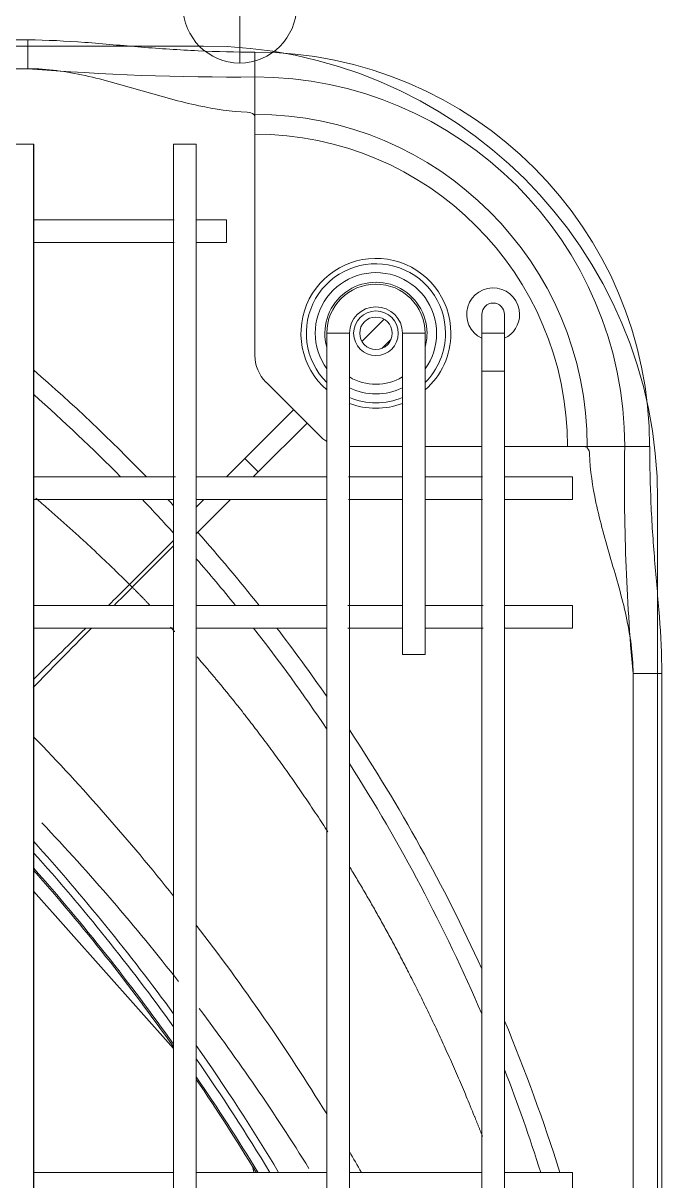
# Model space of a CAD drawing. Header units: millimetres. Extents: x 147619 to 200208, y -27981 to 8299.
# Drawn here: x 167259.2 to 167343.6, y -360.6 to -207.5 of the extents above; entities that cross this region are included whole.
import ezdxf

# ---------------------------------------------------------------- set-up
doc = ezdxf.new("R2010")
doc.units = ezdxf.units.MM
for name, color, linetype, lineweight in [('G-IMPT', 7, 'Continuous', 5), ('M-EQPM', 7, 'Continuous', 5), ('M-EQPM-3', 7, 'Continuous', 80)]:
    doc.layers.add(name, color=color, linetype=linetype, lineweight=lineweight)
doc.layers.add('G-IMPT-1', color=5, linetype='Continuous', lineweight=5, true_color=0x0000ff)
doc.layers.add('G-IMPT-2', color=7, linetype='Continuous', lineweight=5, true_color=0x666666)

# ---------------------------------------------------------------- blocks, each defined once
blk = doc.blocks.new('RUXYQ14BA - top_dwg-2991071-10-003 三层空调通风平面图')
at = {"layer": 'G-IMPT'}
for p, q in [((1303.1, 223.41), (893.27, 223.41)), ((1322.35, 203.41), (1303.85, 203.41)), ((1303.85, 200.42), (1322.35, 200.42)), ((1347.24, 187.33), (1350.18, 190.27)), ((1342.59, 188.42), (1342.59, -336.37)), ((1345.59, -336.37), (1345.59, 188.42)), ((1351.09, 187.65), (1349.86, 186.41)), ((1334.56, 181.96), (1341.63, 174.89)), ((1331.77, 171.86), (1338.21, 178.3)), ((1345.59, 173.43), (1352.59, 173.43)), ((1355.58, 173.43), (1363.08, 173.43)), ((1322.35, 169.43), (1303.85, 169.43)), ((1342.59, 169.43), (1325.35, 169.43)), ((1352.59, 169.43), (1345.59, 169.43)), ((1363.08, 169.43), (1355.58, 169.43)), ((1303.85, 166.43), (1322.35, 166.43)), ((1325.35, 165.44), (1326.34, 166.43)), ((1329.87, 166.43), (1325.35, 161.9)), ((1325.35, 166.43), (1342.59, 166.43)), ((1345.59, 166.43), (1352.59, 166.43)), ((1355.58, 166.43), (1363.08, 166.43)), ((1322.35, 152.43), (1303.85, 152.43)), ((1342.59, 152.43), (1325.35, 152.43)), ((1352.59, 152.43), (1345.59, 152.43)), ((1363.08, 152.43), (1355.58, 152.43)), ((1303.85, 149.44), (1322.35, 149.44)), ((1325.35, 149.44), (1342.59, 149.44)), ((1345.59, 149.44), (1352.59, 149.44)), ((1355.58, 149.44), (1363.08, 149.44)), ((1383.07, -291.39), (1383.07, 143.44)), ((1322.35, 77.46), (1303.85, 77.46)), ((1342.59, 77.46), (1325.35, 77.46)), ((1363.08, 77.46), (1345.59, 77.46))]:
    blk.add_line(p, q, dxfattribs=at)
at = {"layer": 'G-IMPT', "flags": 128}
for points in [[(1333.09, 216.98), (1333.09, 214.75), (1333.09, 185.49)], [(1325.35, 200.42), (1329.34, 200.42), (1329.34, 203.41), (1325.35, 203.41)], [(1363.08, 190.92), (1363.08, 188.42), (1363.08, -336.37), (1363.08, -338.87)], [(1366.08, -338.87), (1366.08, -336.37), (1366.08, 188.42), (1366.08, 190.92)], [(1352.59, 188.42), (1352.59, 145.94), (1355.58, 145.94), (1355.58, 188.42)], [(1339.98, 176.54), (1333.54, 170.1), (1332.87, 169.43)], [(1366.08, 173.43), (1374.42, 173.43), (1376.65, 173.43)], [(1329.34, 169.43), (1331.77, 171.86), (1333.54, 170.1)], [(1366.08, 166.43), (1375.08, 166.43), (1375.08, 169.43), (1366.08, 169.43)], [(1366.08, 149.44), (1375.08, 149.44), (1375.08, 152.43), (1366.08, 152.43)], [(1366.08, 74.47), (1375.08, 74.47), (1375.08, 77.46), (1366.08, 77.46)]]:
    blk.add_lwpolyline(points, dxfattribs=at)
for points in [[(1303.85, 213.41), (1300.86, 213.41), (1300.86, -361.36), (1303.85, -361.36)], [(1325.35, 213.41), (1322.35, 213.41), (1322.35, -361.36), (1325.35, -361.36)]]:
    blk.add_lwpolyline(points, close=True, dxfattribs=at)
at = {"layer": 'G-IMPT'}
blk.add_circle((1349.09, 188.42), 2.15, dxfattribs=at)
for centre, radius, start, end in [((1331.09, 231.66), 7.5, 180, 360), ((1332.11, 216.33), 1.32, 50.1889, 90.8077), ((1332.6, 217.01), 0.489, 357.0216, 43.5686), ((1349.09, 188.42), 6.5, 0, 180), ((1364.58, 190.92), 3.5, 0, 244.6231), ((1349.09, 188.42), 3.5, 0, 180), ((1364.58, 190.92), 1.5, 0, 180), ((1364.58, 190.92), 3.5, 295.3769, 0), ((1338.09, 185.49), 5, 180, 225.0001), ((1151.71, 8.17), 232.18, 43.9904, 49.0591), ((1151.71, 8.32), 229.63, 44.5532, 48.5048), ((1345.16, 178.42), 5, 225.0001, 239.0549), ((1376.68, 172.94), 0.491, 46.521, 92.8887), ((1376, 172.44), 1.33, 359.227, 39.7764), ((1151.71, 8.32), 229.63, 42.0049, 43.5124), ((1151.71, 8.17), 232.18, 42.699, 42.9706), ((1151.85, 8.03), 232.17, 38.4619, 41.5745), ((1152.01, 8.03), 229.61, 38.9712, 40.981), ((1152.01, 8.03), 229.61, 33.8988, 38.0151), ((1151.85, 8.03), 232.17, 34.7604, 37.5228), ((1093.23, -68.44), 292.88, 38.5308, 44.017), ((1151.85, 8.03), 232.17, 24.5216, 33.4404), ((1152.01, 8.03), 229.61, 23.1804, 32.5327), ((1093.23, -68.44), 281.09, 35.4026, 41.4692), ((1093.23, -68.44), 280.89, 35.3452, 41.423), ((1093.23, -68.44), 292.88, 31.6372, 37.5791), ((1151.85, 8.03), 232.17, 17.4027, 22.6728), ((1152.01, 8.03), 229.61, 17.603, 21.1989), ((1093.23, -68.44), 281.09, 31.2709, 34.3334), ((1093.23, -68.44), 280.89, 31.2957, 34.2736), ((1093.23, -68.44), 292.88, 29.8796, 30.5004)]:
    blk.add_arc(centre, radius, start, end, dxfattribs=at)
for points, knots in [([(1303.1, 223.41), (1305.63, 223.41), (1308.15, 223.04), (1313.18, 221.94), (1315.69, 221.21), (1320.7, 219.75), (1323.19, 219.04), (1327.83, 218.05), (1329.96, 217.73), (1332.09, 217.65)], [0, 0, 0, 0, 0.258763, 0.258763, 0.517526, 0.517526, 0.776289, 0.776289, 1, 1, 1, 1]), ([(1377.32, 172.43), (1377.4, 170.3), (1377.71, 168.16), (1378.7, 163.53), (1379.42, 161.03), (1380.87, 156.02), (1381.61, 153.51), (1382.71, 148.48), (1383.07, 145.96), (1383.07, 143.44)], [0, 0, 0, 0, 0.223711, 0.223711, 0.482474, 0.482474, 0.741237, 0.741237, 1, 1, 1, 1])]:
    blk.add_open_spline(points, degree=3, knots=knots, dxfattribs=at)
at = {"layer": 'G-IMPT-1'}
blk.add_line((1331.09, 224.16), (1331.09, 246.65), dxfattribs=at)
at = {"layer": 'G-IMPT-2'}
for p, q in [((1342.59, 188.42), (1345.59, 188.42)), ((1355.58, 188.42), (1352.59, 188.42)), ((1363.08, 188.42), (1366.08, 188.42)), ((1322.35, 93.86), (1303.85, 114.63))]:
    blk.add_line(p, q, dxfattribs=at)
at = {"layer": 'G-IMPT-2', "flags": 128}
for points in [[(893.27, 223.41), (893.27, 227.21), (1303.1, 227.21), (1303.1, 223.41)], [(1333.09, 225.6), (1333.09, 222.31), (1333.09, 217.64), (1333.09, 217.35), (1333.09, 216.98)], [(1376.65, 173.43), (1377.01, 173.43), (1377.3, 173.43), (1381.98, 173.43), (1385.27, 173.43)], [(1322.35, 160.3), (1316.89, 154.84), (1316.51, 155.21), (1322.35, 161.04)], [(1383.07, 143.44), (1386.87, 143.44), (1386.87, -291.39), (1383.07, -291.39)]]:
    blk.add_lwpolyline(points, dxfattribs=at)
at = {"layer": 'G-IMPT-2'}
blk.add_circle((1349.09, 188.42), 2.95, dxfattribs=at)
for centre, radius, start, end in [((1333.09, 173.43), 52.17, 0, 90), ((1330.57, 564.02), 341.72, 265.3893, 270.4224), ((1333.09, 173.43), 48.88, 0, 90), ((1333.09, 239.32), 21.97, 269.6506, 270), ((1333.09, 173.43), 43.92, 0, 90), ((1333.09, 173.43), 41.32, 0, 90), ((1349.09, 188.42), 9.91, 0, 229.033), ((1349.09, 188.42), 9.2, 0, 225.0915), ((1349.09, 188.42), 8.02, 0, 215.9289), ((1349.09, 188.42), 6.75, 0, 195.7757), ((1349.09, 188.42), 9.2, 314.9085, 0), ((1349.09, 188.42), 9.91, 310.967, 0), ((1349.09, 188.42), 6.75, 344.2243, 0), ((1349.09, 188.42), 8.02, 324.0711, 0), ((1349.09, 188.42), 6.75, 238.7898, 301.2102), ((1349.09, 188.42), 8.02, 244.15, 295.85), ((1349.09, 188.42), 9.2, 247.6576, 292.3424), ((1349.09, 188.42), 9.91, 249.3273, 290.6727), ((1398.98, 173.43), 21.97, 180, 180.3494), ((1665, 168.76), 283.07, 179.0557, 185.1325), ((1093.23, -68.44), 283.44, 36.0662, 42.0043), ((1093.23, -68.44), 282.44, 35.7868, 41.7787), ((1093.23, -68.44), 283.44, 30.9826, 35.0234), ((1093.23, -68.44), 282.44, 31.1044, 34.733), ((1305.51, 69.94), 28.49, 15.3204, 17.0774)]:
    blk.add_arc(centre, radius, start, end, dxfattribs=at)
for centre, major_axis, start_param, end_param in [((1316.51, 156.39), (22.55, 22.69), 4.562452, 4.6861), ((1318.08, 154.84), (22.69, 22.56), 1.597086, 1.704486), ((1318.08, 154.84), (22.69, 22.56), 1.84011, 2.225391), ((1316.51, 156.39), (22.55, 22.69), 4.088391, 4.425381)]:
    blk.add_ellipse(centre, major_axis=major_axis, ratio=0.026137, start_param=start_param, end_param=end_param, dxfattribs=at)
for points, degree, knots in [([(1303.1, 227.21), (1305.61, 227.21), (1308.11, 227.07), (1313.1, 226.7), (1315.6, 226.46), (1320.59, 226.06), (1323.08, 225.89), (1328.08, 225.66), (1330.59, 225.6), (1333.09, 225.6)], 3, [0, 0, 0, 0, 0.25, 0.25, 0.5, 0.5, 0.75, 0.75, 1, 1, 1, 1]), ([(1385.27, 173.43), (1385.27, 170.92), (1385.33, 168.42), (1385.55, 163.42), (1385.72, 160.92), (1386.13, 155.93), (1386.36, 153.44), (1386.74, 148.44), (1386.87, 145.94), (1386.87, 143.44)], 3, [0, 0, 0, 0, 0.25, 0.25, 0.5, 0.5, 0.75, 0.75, 1, 1, 1, 1]), ([(1325.45, 145.63), (1328.18, 142.48), (1330.8, 139.18), (1337.11, 131.24), (1342.73, 122.49)], 2, [0.0754235, 0.0754235, 0.0754235, 0.125, 0.125, 0.2475415, 0.2475415, 0.2475415]), ([(1345.67, 117.77), (1349.71, 111.11), (1353.34, 104.04), (1358.02, 94.92), (1362, 85.16), (1362.6, 83.7), (1363.18, 82.22)], 2, [0.2811201, 0.2811201, 0.2811201, 0.375, 0.375, 0.5, 0.5, 0.5198735, 0.5198735, 0.5198735])]:
    blk.add_open_spline(points, degree=degree, knots=knots, dxfattribs=at)
for points in [[(1304.14, 166.61), (1310.58, 161.1), (1316.51, 155.21)], [(1316.89, 154.84), (1318.04, 153.69), (1319.16, 152.52)], [(1321.94, 149.56), (1322.21, 149.26), (1322.48, 148.96)]]:
    blk.add_open_spline(points, degree=2, dxfattribs=at)
blk = doc.blocks.new('RUXYQ14BA - top_dwg-V221-10-003 三层空调通风平面图')
at = {"layer": 'G-IMPT'}
for p, q in [((1303.1, 223.41), (893.27, 223.41)), ((1322.35, 203.41), (1303.85, 203.41)), ((1303.85, 200.42), (1322.35, 200.42)), ((1347.24, 187.33), (1350.18, 190.27)), ((1342.59, 188.42), (1342.59, -336.37)), ((1345.59, -336.37), (1345.59, 188.42)), ((1351.09, 187.65), (1349.86, 186.41)), ((1334.56, 181.96), (1341.63, 174.89)), ((1331.77, 171.86), (1338.21, 178.3)), ((1345.59, 173.43), (1352.59, 173.43)), ((1355.58, 173.43), (1363.08, 173.43)), ((1322.35, 169.43), (1303.85, 169.43)), ((1342.59, 169.43), (1325.35, 169.43)), ((1352.59, 169.43), (1345.59, 169.43)), ((1363.08, 169.43), (1355.58, 169.43)), ((1303.85, 166.43), (1322.35, 166.43)), ((1325.35, 165.44), (1326.34, 166.43)), ((1329.87, 166.43), (1325.35, 161.9)), ((1325.35, 166.43), (1342.59, 166.43)), ((1345.59, 166.43), (1352.59, 166.43)), ((1355.58, 166.43), (1363.08, 166.43)), ((1322.35, 152.43), (1303.85, 152.43)), ((1342.59, 152.43), (1325.35, 152.43)), ((1352.59, 152.43), (1345.59, 152.43)), ((1363.08, 152.43), (1355.58, 152.43)), ((1303.85, 149.44), (1322.35, 149.44)), ((1325.35, 149.44), (1342.59, 149.44)), ((1345.59, 149.44), (1352.59, 149.44)), ((1355.58, 149.44), (1363.08, 149.44)), ((1383.07, -291.39), (1383.07, 143.44)), ((1322.35, 77.46), (1303.85, 77.46)), ((1342.59, 77.46), (1325.35, 77.46)), ((1363.08, 77.46), (1345.59, 77.46))]:
    blk.add_line(p, q, dxfattribs=at)
at = {"layer": 'G-IMPT', "flags": 128}
for points in [[(1333.09, 216.98), (1333.09, 214.75), (1333.09, 185.49)], [(1325.35, 200.42), (1329.34, 200.42), (1329.34, 203.41), (1325.35, 203.41)], [(1363.08, 190.92), (1363.08, 188.42), (1363.08, -336.37), (1363.08, -338.87)], [(1366.08, -338.87), (1366.08, -336.37), (1366.08, 188.42), (1366.08, 190.92)], [(1352.59, 188.42), (1352.59, 145.94), (1355.58, 145.94), (1355.58, 188.42)], [(1339.98, 176.54), (1333.54, 170.1), (1332.87, 169.43)], [(1366.08, 173.43), (1374.42, 173.43), (1376.65, 173.43)], [(1329.34, 169.43), (1331.77, 171.86), (1333.54, 170.1)], [(1366.08, 166.43), (1375.08, 166.43), (1375.08, 169.43), (1366.08, 169.43)], [(1366.08, 149.44), (1375.08, 149.44), (1375.08, 152.43), (1366.08, 152.43)], [(1366.08, 74.47), (1375.08, 74.47), (1375.08, 77.46), (1366.08, 77.46)]]:
    blk.add_lwpolyline(points, dxfattribs=at)
for points in [[(1303.85, 213.41), (1300.86, 213.41), (1300.86, -361.36), (1303.85, -361.36)], [(1325.35, 213.41), (1322.35, 213.41), (1322.35, -361.36), (1325.35, -361.36)]]:
    blk.add_lwpolyline(points, close=True, dxfattribs=at)
at = {"layer": 'G-IMPT'}
blk.add_circle((1349.09, 188.42), 2.15, dxfattribs=at)
for centre, radius, start, end in [((1331.09, 231.66), 7.5, 180, 360), ((1332.11, 216.33), 1.32, 50.1889, 90.8077), ((1332.6, 217.01), 0.489, 357.0216, 43.5686), ((1349.09, 188.42), 6.5, 0, 180), ((1364.58, 190.92), 3.5, 0, 244.6231), ((1349.09, 188.42), 3.5, 0, 180), ((1364.58, 190.92), 1.5, 0, 180), ((1364.58, 190.92), 3.5, 295.3769, 0), ((1338.09, 185.49), 5, 180, 225.0001), ((1151.71, 8.17), 232.18, 43.9904, 49.0591), ((1151.71, 8.32), 229.63, 44.5532, 48.5048), ((1345.16, 178.42), 5, 225.0001, 239.0549), ((1376.68, 172.94), 0.491, 46.521, 92.8887), ((1376, 172.44), 1.33, 359.227, 39.7764), ((1151.71, 8.32), 229.63, 42.0049, 43.5124), ((1151.71, 8.17), 232.18, 42.699, 42.9706), ((1151.85, 8.03), 232.17, 38.4619, 41.5745), ((1152.01, 8.03), 229.61, 38.9712, 40.981), ((1152.01, 8.03), 229.61, 33.8988, 38.0151), ((1151.85, 8.03), 232.17, 34.7604, 37.5228), ((1093.23, -68.44), 292.88, 38.5308, 44.017), ((1151.85, 8.03), 232.17, 24.5216, 33.4404), ((1152.01, 8.03), 229.61, 23.1804, 32.5327), ((1093.23, -68.44), 281.09, 35.4026, 41.4692), ((1093.23, -68.44), 280.89, 35.3452, 41.423), ((1093.23, -68.44), 292.88, 31.6372, 37.5791), ((1151.85, 8.03), 232.17, 17.4027, 22.6728), ((1152.01, 8.03), 229.61, 17.603, 21.1989), ((1093.23, -68.44), 281.09, 31.2709, 34.3334), ((1093.23, -68.44), 280.89, 31.2957, 34.2736), ((1093.23, -68.44), 292.88, 29.8796, 30.5004)]:
    blk.add_arc(centre, radius, start, end, dxfattribs=at)
for points, knots in [([(1303.1, 223.41), (1305.63, 223.41), (1308.15, 223.04), (1313.18, 221.94), (1315.69, 221.21), (1320.7, 219.75), (1323.19, 219.04), (1327.83, 218.05), (1329.96, 217.73), (1332.09, 217.65)], [0, 0, 0, 0, 0.258763, 0.258763, 0.517526, 0.517526, 0.776289, 0.776289, 1, 1, 1, 1]), ([(1377.32, 172.43), (1377.4, 170.3), (1377.71, 168.16), (1378.7, 163.53), (1379.42, 161.03), (1380.87, 156.02), (1381.61, 153.51), (1382.71, 148.48), (1383.07, 145.96), (1383.07, 143.44)], [0, 0, 0, 0, 0.223711, 0.223711, 0.482474, 0.482474, 0.741237, 0.741237, 1, 1, 1, 1])]:
    blk.add_open_spline(points, degree=3, knots=knots, dxfattribs=at)
at = {"layer": 'G-IMPT-1'}
blk.add_line((1331.09, 224.16), (1331.09, 246.65), dxfattribs=at)
at = {"layer": 'G-IMPT-2'}
for p, q in [((1342.59, 188.42), (1345.59, 188.42)), ((1355.58, 188.42), (1352.59, 188.42)), ((1363.08, 188.42), (1366.08, 188.42)), ((1322.35, 93.86), (1303.85, 114.63))]:
    blk.add_line(p, q, dxfattribs=at)
at = {"layer": 'G-IMPT-2', "flags": 128}
for points in [[(893.27, 223.41), (893.27, 227.21), (1303.1, 227.21), (1303.1, 223.41)], [(1333.09, 225.6), (1333.09, 222.31), (1333.09, 217.64), (1333.09, 217.35), (1333.09, 216.98)], [(1376.65, 173.43), (1377.01, 173.43), (1377.3, 173.43), (1381.98, 173.43), (1385.27, 173.43)], [(1322.35, 160.3), (1316.89, 154.84), (1316.51, 155.21), (1322.35, 161.04)], [(1383.07, 143.44), (1386.87, 143.44), (1386.87, -291.39), (1383.07, -291.39)]]:
    blk.add_lwpolyline(points, dxfattribs=at)
at = {"layer": 'G-IMPT-2'}
blk.add_circle((1349.09, 188.42), 2.95, dxfattribs=at)
for centre, radius, start, end in [((1333.09, 173.43), 52.17, 0, 90), ((1330.57, 564.02), 341.72, 265.3893, 270.4224), ((1333.09, 173.43), 48.88, 0, 90), ((1333.09, 239.32), 21.97, 269.6506, 270), ((1333.09, 173.43), 43.92, 0, 90), ((1333.09, 173.43), 41.32, 0, 90), ((1349.09, 188.42), 9.91, 0, 229.033), ((1349.09, 188.42), 9.2, 0, 225.0915), ((1349.09, 188.42), 8.02, 0, 215.9289), ((1349.09, 188.42), 6.75, 0, 195.7757), ((1349.09, 188.42), 9.2, 314.9085, 0), ((1349.09, 188.42), 9.91, 310.967, 0), ((1349.09, 188.42), 6.75, 344.2243, 0), ((1349.09, 188.42), 8.02, 324.0711, 0), ((1349.09, 188.42), 6.75, 238.7898, 301.2102), ((1349.09, 188.42), 8.02, 244.15, 295.85), ((1349.09, 188.42), 9.2, 247.6576, 292.3424), ((1349.09, 188.42), 9.91, 249.3273, 290.6727), ((1398.98, 173.43), 21.97, 180, 180.3494), ((1665, 168.76), 283.07, 179.0557, 185.1325), ((1093.23, -68.44), 283.44, 36.0662, 42.0043), ((1093.23, -68.44), 282.44, 35.7868, 41.7787), ((1093.23, -68.44), 283.44, 30.9826, 35.0234), ((1093.23, -68.44), 282.44, 31.1044, 34.733), ((1305.51, 69.94), 28.49, 15.3204, 17.0774)]:
    blk.add_arc(centre, radius, start, end, dxfattribs=at)
for centre, major_axis, start_param, end_param in [((1316.51, 156.39), (22.55, 22.69), 4.562452, 4.6861), ((1318.08, 154.84), (22.69, 22.56), 1.597086, 1.704486), ((1318.08, 154.84), (22.69, 22.56), 1.84011, 2.225391), ((1316.51, 156.39), (22.55, 22.69), 4.088391, 4.425381)]:
    blk.add_ellipse(centre, major_axis=major_axis, ratio=0.026137, start_param=start_param, end_param=end_param, dxfattribs=at)
for points, degree, knots in [([(1303.1, 227.21), (1305.61, 227.21), (1308.11, 227.07), (1313.1, 226.7), (1315.6, 226.46), (1320.59, 226.06), (1323.08, 225.89), (1328.08, 225.66), (1330.59, 225.6), (1333.09, 225.6)], 3, [0, 0, 0, 0, 0.25, 0.25, 0.5, 0.5, 0.75, 0.75, 1, 1, 1, 1]), ([(1385.27, 173.43), (1385.27, 170.92), (1385.33, 168.42), (1385.55, 163.42), (1385.72, 160.92), (1386.13, 155.93), (1386.36, 153.44), (1386.74, 148.44), (1386.87, 145.94), (1386.87, 143.44)], 3, [0, 0, 0, 0, 0.25, 0.25, 0.5, 0.5, 0.75, 0.75, 1, 1, 1, 1]), ([(1325.45, 145.63), (1328.18, 142.48), (1330.8, 139.18), (1337.11, 131.24), (1342.73, 122.49)], 2, [0.0754235, 0.0754235, 0.0754235, 0.125, 0.125, 0.2475415, 0.2475415, 0.2475415]), ([(1345.67, 117.77), (1349.71, 111.11), (1353.34, 104.04), (1358.02, 94.92), (1362, 85.16), (1362.6, 83.7), (1363.18, 82.22)], 2, [0.2811201, 0.2811201, 0.2811201, 0.375, 0.375, 0.5, 0.5, 0.5198735, 0.5198735, 0.5198735])]:
    blk.add_open_spline(points, degree=degree, knots=knots, dxfattribs=at)
for points in [[(1304.14, 166.61), (1310.58, 161.1), (1316.51, 155.21)], [(1316.89, 154.84), (1318.04, 153.69), (1319.16, 152.52)], [(1321.94, 149.56), (1322.21, 149.26), (1322.48, 148.96)]]:
    blk.add_open_spline(points, degree=2, dxfattribs=at)
blk = doc.blocks.new('RUXYQ14BA - RUXYQ14BA-2991177-10-003 三层空调通风平面图')
at = {"layer": 'M-EQPM'}
for p, q in [((77.24, 739.5), (533.01, 739.5)), ((510.55, 726.51), (507.55, 726.51)), ((510.55, 151.74), (510.55, 726.51)), ((532.04, 726.51), (529.04, 726.51)), ((529.04, 726.51), (529.04, 151.74)), ((532.04, 151.74), (532.04, 726.51)), ((529.09, 716.51), (510.55, 716.51)), ((536.04, 716.51), (532.04, 716.51)), ((536.04, 713.51), (536.04, 716.51)), ((510.55, 713.51), (529.11, 713.51)), ((532.04, 713.51), (536.04, 713.51)), ((549.28, 701.52), (549.28, 176.73)), ((552.28, 176.73), (552.28, 701.52)), ((559.28, 701.52), (559.28, 659.04)), ((562.28, 659.04), (562.28, 701.52)), ((572.77, 696.52), (569.77, 696.52)), ((569.77, 696.52), (569.77, 181.73)), ((572.77, 181.73), (572.77, 696.52)), ((529.27, 682.53), (510.55, 682.53)), ((549.28, 682.53), (532.04, 682.53)), ((559.28, 682.53), (552.17, 682.53)), ((569.85, 682.53), (562.28, 682.53)), ((581.77, 682.53), (572.77, 682.53)), ((581.77, 679.53), (581.77, 682.53)), ((510.55, 679.53), (529.04, 679.53)), ((532.04, 679.53), (549.28, 679.53)), ((552.15, 679.53), (559.28, 679.53)), ((562.28, 679.53), (569.87, 679.53)), ((572.77, 679.53), (581.77, 679.53)), ((593.01, 679.5), (593.01, 203.74)), ((529.04, 665.53), (510.55, 665.53)), ((549.28, 665.53), (532.04, 665.53)), ((559.28, 665.53), (552.07, 665.53)), ((569.95, 665.53), (562.28, 665.53)), ((581.77, 665.53), (572.77, 665.53)), ((581.77, 662.53), (581.77, 665.53)), ((510.55, 662.53), (529.04, 662.53)), ((532.04, 662.53), (549.28, 662.53)), ((552.06, 662.53), (559.28, 662.53)), ((562.28, 662.53), (569.97, 662.53)), ((572.77, 662.53), (581.77, 662.53)), ((559.28, 659.04), (562.28, 659.04)), ((529.04, 590.56), (510.55, 590.56)), ((549.28, 590.56), (532.04, 590.56)), ((569.77, 590.56), (552.28, 590.56)), ((581.77, 590.56), (572.77, 590.56)), ((581.77, 587.56), (581.77, 590.56))]:
    blk.add_line(p, q, dxfattribs=at)
for centre, radius, start, end in [((533.01, 679.5), 60, 360, 90), ((555.78, 701.52), 6.5, 90, 180), ((555.78, 701.52), 6.5, 0, 90), ((555.78, 701.52), 3.5, 0, 180), ((304.88, 440.62), 285, 37.9292, 43.4954), ((304.88, 440.62), 285, 31.8664, 37.0266)]:
    blk.add_arc(centre, radius, start, end, dxfattribs=at)
for name in ['RUXYQ14BA - top_dwg-2991071-10-003 三层空调通风平面图', 'RUXYQ14BA - top_dwg-V221-10-003 三层空调通风平面图']:
    blk.add_blockref(name, (-793.31, 513.1))

msp = doc.modelspace()

# ---------------------------------------------------------------- block references
at = {"layer": 'M-EQPM-3'}
msp.add_blockref('RUXYQ14BA - RUXYQ14BA-2991177-10-003 三层空调通风平面图', (166750.01, -950), dxfattribs=at)

doc.saveas('drawing.dxf')
